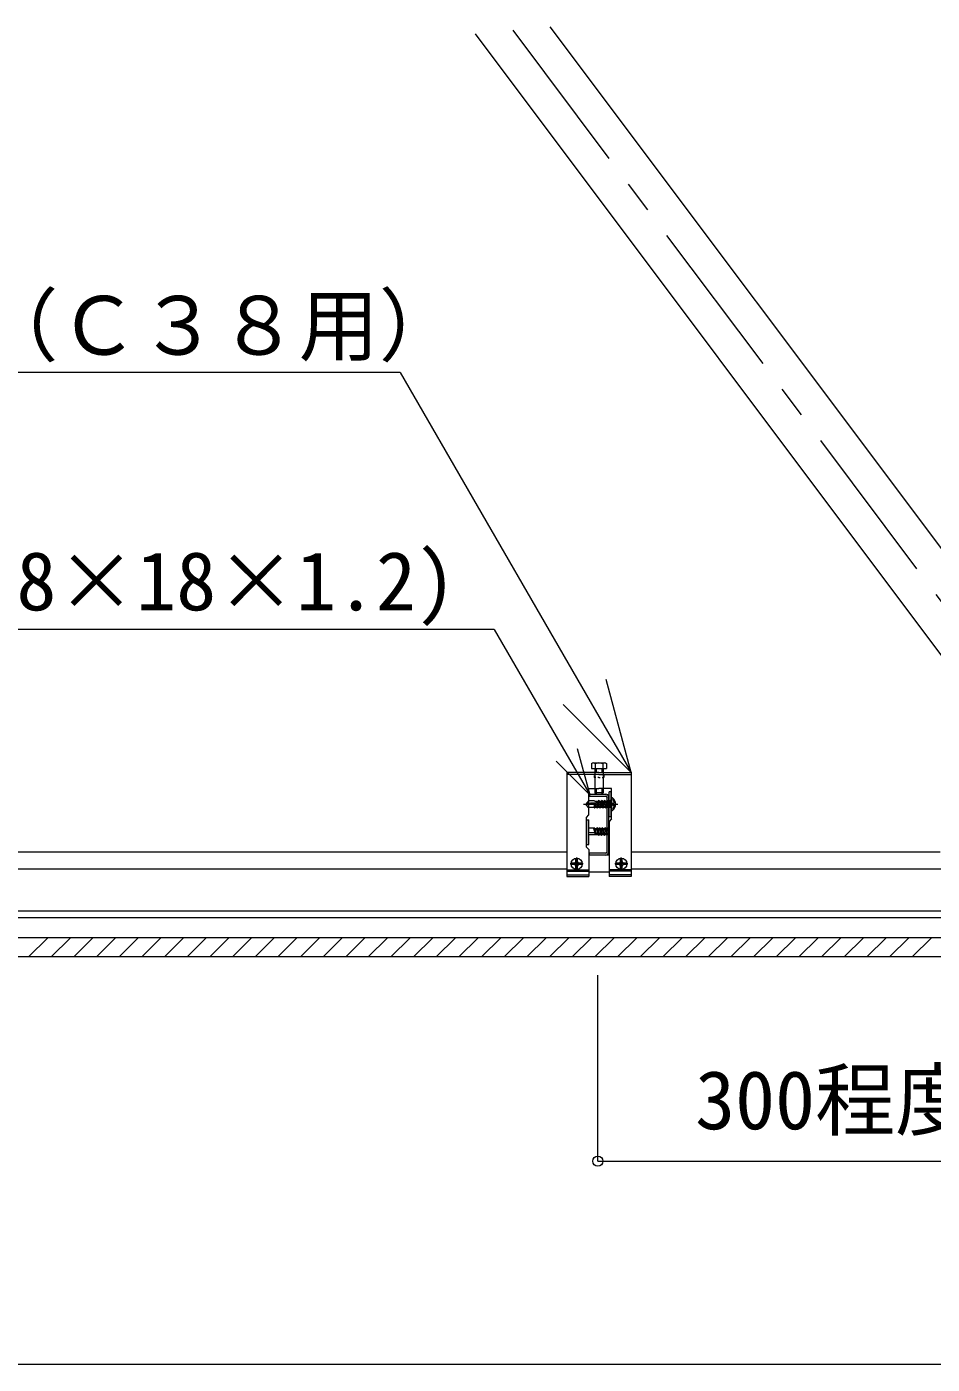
# Model space of a CAD drawing. Units: millimetres at full size, sheet at 1:20; details may follow other scales. Extents: x -4155 to 4045, y -2866 to 2834.
# Drawn here: x 1159 to 1724, y -2338 to -1503 of the extents above; entities that cross this region are included whole.
import ezdxf
from ezdxf.enums import TextEntityAlignment as Align

# ---------------------------------------------------------------- set-up
doc = ezdxf.new("R2010")
doc.units = ezdxf.units.MM
doc.header["$LTSCALE"] = 20
doc.linetypes.add('CHAIN1', pattern=[8, 5, -1, 1, -1])
for name, color, linetype, lineweight in [('1-0_断面', 7, 'Continuous', 9), ('1-1_寸法', 7, 'Continuous', 9), ('1-2_文字', 7, 'Continuous', 9)]:
    doc.layers.add(name, color=color, linetype=linetype, lineweight=lineweight)
doc.styles.add('ＭＳ ゴシック', font='')
doc.styles.get('ＭＳ ゴシック').set_extended_font_data('MS Gothic')

msp = doc.modelspace()

# ---------------------------------------------------------------- linework, layer by layer
at = {"layer": '1-0_断面'}
for p, q in [((1762, -1938.81), (1438.59, -1507.61)), ((1794, -1914.81), (1485.28, -1503.21)), ((1515.74, -1968.5), (1495.74, -1968.5)), ((1495.74, -1968.5), (1495.74, -2033.5)), ((1512.28, -1962.5), (1519.21, -1962.5)), ((1513.24, -1966), (1513.24, -1968.5)), ((1513.24, -1968.5), (1513.24, -1978.5)), ((1513.43, -1963), (1513.43, -1966)), ((1513.94, -1966), (1513.94, -1968.5)), ((1515.74, -1968.5), (1535.74, -1968.5)), ((1517.54, -1966), (1517.54, -1968.5)), ((1518.05, -1963), (1518.05, -1966)), ((1518.24, -1966), (1518.24, -1968.5)), ((1518.24, -1968.5), (1518.24, -1978.5)), ((1520.36, -1963), (1520.36, -1966)), ((1535.74, -1968.5), (1535.74, -2033.5)), ((1515.74, -1969.7), (1495.74, -1969.7)), ((1512.74, -1970.34), (1512.74, -1971.64)), ((1513.67, -1971.64), (1512.74, -1971.64)), ((1515.74, -1971.64), (1515.1, -1971.64)), ((1515.74, -1969.7), (1535.74, -1969.7)), ((1515.74, -1971.64), (1516.39, -1971.64)), ((1517.81, -1971.64), (1518.74, -1971.64)), ((1518.74, -1970.34), (1518.74, -1971.64)), ((1509.39, -1978.5), (1515.74, -1978.5)), ((1509.74, -1982), (1519.94, -1982)), ((1509.74, -1982), (1509.74, -1983.2)), ((1509.74, -1983.2), (1519.94, -1983.2)), ((1513.24, -1978.5), (1513.24, -1981.3)), ((1513.94, -1982), (1513.24, -1981.3)), ((1513.94, -1978.5), (1513.94, -1982)), ((1515.35, -1986.47), (1515.93, -1985.75)), ((1523.59, -1978.5), (1515.74, -1978.5)), ((1515.93, -1985.75), (1516.13, -1986.47)), ((1517.1, -1986.47), (1517.68, -1985.75)), ((1517.54, -1978.5), (1517.54, -1982)), ((1517.54, -1982), (1518.24, -1981.3)), ((1517.68, -1985.75), (1517.88, -1986.47)), ((1518.85, -1986.47), (1519.43, -1985.75)), ((1519.43, -1985.75), (1519.63, -1986.47)), ((1520.54, -1983.8), (1520.54, -2018.2)), ((1520.6, -1986.47), (1521.18, -1985.75)), ((1521.18, -1985.75), (1521.38, -1986.47)), ((1521.74, -1983.8), (1521.74, -2018.2)), ((1523.59, -1980.5), (1522.09, -1980.5)), ((1522.09, -1996), (1522.09, -1980.5)), ((1522.35, -1986.47), (1522.93, -1985.75)), ((1522.93, -1985.75), (1523.13, -1986.47)), ((1523.29, -1996), (1523.29, -1980.5)), ((1523.59, -1997.5), (1523.59, -1978.5)), ((1523.59, -1984.37), (1523.59, -1992.14)), ((1506.11, -1988.25), (1527.49, -1988.25)), ((1509.15, -1986.27), (1507.6, -1988.25)), ((1509.23, -1990.3), (1507.6, -1988.25)), ((1512.82, -1986.27), (1509.15, -1986.27)), ((1512.69, -1990.3), (1509.23, -1990.3)), ((1512.65, -1990.04), (1513.13, -1988.25)), ((1512.65, -1990.04), (1512.84, -1990.75)), ((1512.84, -1990.75), (1513.42, -1990.04)), ((1513.13, -1988.25), (1513.71, -1987.53)), ((1514.52, -1987.36), (1513.2, -1987.6)), ((1513.24, -1986.47), (1515.35, -1986.47)), ((1513.42, -1990.04), (1513.9, -1988.25)), ((1513.42, -1990.04), (1514.4, -1990.04)), ((1513.55, -1989.58), (1514.52, -1989.58)), ((1513.71, -1987.53), (1513.9, -1988.25)), ((1514.07, -1986.93), (1515.23, -1986.93)), ((1514.4, -1990.04), (1515.35, -1986.47)), ((1514.4, -1990.04), (1514.59, -1990.75)), ((1514.59, -1990.75), (1515.17, -1990.04)), ((1515.17, -1990.04), (1516.13, -1986.47)), ((1515.17, -1990.04), (1516.15, -1990.04)), ((1515.3, -1989.58), (1516.27, -1989.58)), ((1516.01, -1986.93), (1516.98, -1986.93)), ((1516.13, -1986.47), (1517.1, -1986.47)), ((1516.15, -1990.04), (1517.1, -1986.47)), ((1516.15, -1990.04), (1516.34, -1990.75)), ((1516.34, -1990.75), (1516.92, -1990.04)), ((1516.92, -1990.04), (1517.88, -1986.47)), ((1516.92, -1990.04), (1517.9, -1990.04)), ((1517.05, -1989.58), (1518.02, -1989.58)), ((1517.76, -1986.93), (1518.73, -1986.93)), ((1517.88, -1986.47), (1518.85, -1986.47)), ((1517.9, -1990.04), (1518.85, -1986.47)), ((1517.9, -1990.04), (1518.09, -1990.75)), ((1518.09, -1990.75), (1518.67, -1990.04)), ((1518.67, -1990.04), (1519.63, -1986.47)), ((1518.67, -1990.04), (1519.65, -1990.04)), ((1518.8, -1989.58), (1519.77, -1989.58)), ((1519.51, -1986.93), (1519.79, -1986.93)), ((1519.63, -1986.47), (1519.77, -1986.47)), ((1519.65, -1990.04), (1519.72, -1989.74)), ((1519.65, -1990.04), (1519.79, -1990.57)), ((1519.79, -1986.47), (1520.6, -1986.47)), ((1519.79, -1989.49), (1520.6, -1986.47)), ((1519.79, -1986.93), (1520.48, -1986.93)), ((1519.79, -1990.57), (1519.84, -1990.75)), ((1520.42, -1990.04), (1521.4, -1990.04)), ((1520.55, -1989.58), (1521.52, -1989.58)), ((1521.25, -1986.93), (1522.23, -1986.93)), ((1521.38, -1986.47), (1522.35, -1986.47)), ((1521.4, -1990.04), (1522.35, -1986.47)), ((1521.4, -1990.04), (1521.59, -1990.75)), ((1521.59, -1987.25), (1522.09, -1987.25)), ((1521.59, -1990.75), (1522.17, -1990.04)), ((1522.17, -1990.04), (1523.13, -1986.47)), ((1522.17, -1990.04), (1523.15, -1990.04)), ((1522.29, -1989.58), (1523.27, -1989.58)), ((1523, -1986.93), (1523.59, -1986.93)), ((1523.13, -1986.47), (1523.59, -1986.47)), ((1523.15, -1990.04), (1523.59, -1988.37)), ((1523.15, -1990.04), (1523.34, -1990.75)), ((1523.59, -1988), (1523.34, -1988.25)), ((1523.59, -1988.5), (1523.34, -1988.25)), ((1523.34, -1990.75), (1523.59, -1990.44)), ((1524.46, -1987.65), (1525.13, -1987.65)), ((1524.46, -1988.85), (1525.13, -1988.85)), ((1507.89, -2015), (1507.89, -1996.5)), ((1507.89, -1998), (1509.39, -1998)), ((1508.19, -2013.5), (1508.19, -1998)), ((1509.39, -2013.5), (1509.39, -1998)), ((1512.35, -2003.55), (1512.54, -2002.83)), ((1512.54, -2002.83), (1513.12, -2003.55)), ((1514.1, -2003.55), (1514.29, -2002.83)), ((1514.29, -2002.83), (1514.87, -2003.55)), ((1515.85, -2003.55), (1516.04, -2002.83)), ((1516.04, -2002.83), (1516.62, -2003.55)), ((1517.6, -2003.55), (1517.79, -2002.83)), ((1517.79, -2002.83), (1518.37, -2003.55)), ((1519.49, -2003.02), (1519.54, -2002.83)), ((1521.1, -2003.55), (1521.29, -2002.83)), ((1521.29, -2002.83), (1521.87, -2003.55)), ((1522.09, -1996), (1523.59, -1996)), ((1523.59, -1997.5), (1522.09, -1999)), ((1522.09, -1999), (1522.09, -2033.5)), ((1512.39, -2003.29), (1509.39, -2003.29)), ((1512.52, -2007.31), (1509.39, -2007.31)), ((1512.35, -2003.55), (1512.83, -2005.34)), ((1512.83, -2005.34), (1513.41, -2006.05)), ((1514.22, -2006.23), (1512.9, -2005.99)), ((1512.94, -2007.11), (1515.05, -2007.11)), ((1513.12, -2003.55), (1513.6, -2005.34)), ((1513.12, -2003.55), (1514.1, -2003.55)), ((1513.25, -2004.01), (1514.22, -2004.01)), ((1513.41, -2006.05), (1513.6, -2005.34)), ((1513.77, -2006.66), (1514.93, -2006.66)), ((1514.1, -2003.55), (1515.05, -2007.11)), ((1514.87, -2003.55), (1515.85, -2003.55)), ((1514.87, -2003.55), (1515.83, -2007.11)), ((1515, -2004.01), (1515.97, -2004.01)), ((1515.05, -2007.11), (1515.63, -2007.83)), ((1515.63, -2007.83), (1515.83, -2007.11)), ((1515.71, -2006.66), (1516.68, -2006.66)), ((1515.83, -2007.11), (1516.8, -2007.11)), ((1515.85, -2003.55), (1516.8, -2007.11)), ((1516.62, -2003.55), (1517.6, -2003.55)), ((1516.62, -2003.55), (1517.58, -2007.11)), ((1516.75, -2004.01), (1517.72, -2004.01)), ((1516.8, -2007.11), (1517.38, -2007.83)), ((1517.38, -2007.83), (1517.58, -2007.11)), ((1517.46, -2006.66), (1518.43, -2006.66)), ((1517.58, -2007.11), (1518.55, -2007.11)), ((1517.6, -2003.55), (1518.55, -2007.11)), ((1518.37, -2003.55), (1519.35, -2003.55)), ((1518.37, -2003.55), (1519.33, -2007.11)), ((1518.5, -2004.01), (1519.47, -2004.01)), ((1518.55, -2007.11), (1519.13, -2007.83)), ((1519.13, -2007.83), (1519.33, -2007.11)), ((1519.21, -2006.66), (1519.49, -2006.66)), ((1519.33, -2007.11), (1519.47, -2007.11)), ((1519.35, -2003.55), (1519.49, -2003.02)), ((1519.35, -2003.55), (1519.42, -2003.84)), ((1519.49, -2004.09), (1520.3, -2007.11)), ((1519.49, -2006.66), (1520.18, -2006.66)), ((1519.49, -2007.11), (1520.3, -2007.11)), ((1520.12, -2003.55), (1521.1, -2003.55)), ((1520.25, -2004.01), (1521.22, -2004.01)), ((1520.3, -2007.11), (1520.88, -2007.83)), ((1520.88, -2007.83), (1521.08, -2007.11)), ((1520.95, -2006.66), (1521.93, -2006.66)), ((1521.08, -2007.11), (1522.05, -2007.11)), ((1521.1, -2003.55), (1522.05, -2007.11)), ((1521.29, -2006.33), (1521.79, -2006.33)), ((1521.87, -2003.55), (1522.09, -2003.55)), ((1521.87, -2003.55), (1522.09, -2004.37)), ((1521.99, -2004.01), (1522.09, -2004.01)), ((1522.05, -2007.11), (1522.09, -2007.16)), ((-175.46, -2018.09), (1495.74, -2018.09)), ((1507.89, -2013.5), (1509.39, -2013.5)), ((1507.89, -2015), (1509.39, -2016.5)), ((1509.39, -2016.5), (1509.39, -2033.5)), ((1509.74, -2020), (1509.74, -2018.8)), ((1519.94, -2018.8), (1509.74, -2018.8)), ((1535.74, -2018.09), (1728.71, -2018.09)), ((1505.82, -2025.5), (1497.82, -2025.5)), ((1498.57, -2025.5), (1504.68, -2025.5)), ((1500.32, -2025), (1498.86, -2025)), ((1500.32, -2026), (1498.86, -2026)), ((1501.32, -2024), (1501.32, -2022.55)), ((1501.32, -2028.46), (1501.32, -2027)), ((1501.82, -2029.5), (1501.82, -2021.5)), ((1501.82, -2021.74), (1501.82, -2029.39)), ((1502.32, -2024), (1502.32, -2022.55)), ((1502.32, -2028.46), (1502.32, -2027)), ((1504.77, -2025), (1503.32, -2025)), ((1504.77, -2026), (1503.32, -2026)), ((1522.09, -2020), (1509.39, -2020)), ((1533.67, -2025.5), (1525.67, -2025.5)), ((1528.17, -2025), (1526.71, -2025)), ((1528.17, -2026), (1526.71, -2026)), ((1532.91, -2025.5), (1526.8, -2025.5)), ((1529.17, -2024), (1529.17, -2022.54)), ((1529.17, -2028.45), (1529.17, -2027)), ((1529.67, -2029.5), (1529.67, -2021.5)), ((1529.67, -2021.73), (1529.67, -2029.38)), ((1530.17, -2024), (1530.17, -2022.54)), ((1530.17, -2028.45), (1530.17, -2027)), ((1532.62, -2025), (1531.17, -2025)), ((1532.62, -2026), (1531.17, -2026)), ((-175.46, -2028.69), (1495.74, -2028.69)), ((1495.74, -2029.28), (1509.39, -2029.28)), ((1495.74, -2030.06), (1509.39, -2030.06)), ((1495.74, -2032.3), (1509.39, -2032.3)), ((1495.74, -2033.5), (1509.39, -2033.5)), ((1522.09, -2030.6), (1509.39, -2030.6)), ((1535.74, -2029.28), (1522.09, -2029.28)), ((1535.74, -2030.06), (1522.09, -2030.06)), ((1535.74, -2032.3), (1522.09, -2032.3)), ((1535.74, -2033.5), (1522.09, -2033.5)), ((1535.74, -2028.69), (2095.02, -2028.69)), ((3865.94, -2055.09), (-175.46, -2055.09)), ((3865.94, -2059.09), (-175.46, -2059.09)), ((1657.96, -2059.14), (1658, -2059.1)), ((3865.94, -2071.59), (-175.46, -2071.59)), ((1159.64, -2083.59), (1171.64, -2071.59)), ((1173.78, -2083.59), (1185.78, -2071.59)), ((1187.92, -2083.59), (1199.92, -2071.59)), ((1202.06, -2083.59), (1214.06, -2071.59)), ((1216.2, -2083.59), (1228.2, -2071.59)), ((1230.35, -2083.59), (1242.35, -2071.59)), ((1244.49, -2083.59), (1256.49, -2071.59)), ((1258.63, -2083.59), (1270.63, -2071.59)), ((1272.77, -2083.59), (1284.77, -2071.59)), ((1286.91, -2083.59), (1298.91, -2071.59)), ((1301.06, -2083.59), (1313.06, -2071.59)), ((1315.2, -2083.59), (1327.2, -2071.59)), ((1329.34, -2083.59), (1341.34, -2071.59)), ((1343.48, -2083.59), (1355.48, -2071.59)), ((1357.63, -2083.59), (1369.63, -2071.59)), ((1371.77, -2083.59), (1383.77, -2071.59)), ((1385.91, -2083.59), (1397.91, -2071.59)), ((1400.05, -2083.59), (1412.05, -2071.59)), ((1414.19, -2083.59), (1426.19, -2071.59)), ((1428.34, -2083.59), (1440.34, -2071.59)), ((1442.48, -2083.59), (1454.48, -2071.59)), ((1456.62, -2083.59), (1468.62, -2071.59)), ((1470.76, -2083.59), (1482.76, -2071.59)), ((1484.9, -2083.59), (1496.9, -2071.59)), ((1499.05, -2083.59), (1511.05, -2071.59)), ((1513.19, -2083.59), (1525.19, -2071.59)), ((1527.33, -2083.59), (1539.33, -2071.59)), ((1541.47, -2083.59), (1553.47, -2071.59)), ((1555.62, -2083.59), (1567.62, -2071.59)), ((1569.76, -2083.59), (1581.76, -2071.59)), ((1583.9, -2083.59), (1595.9, -2071.59)), ((1598.04, -2083.59), (1610.04, -2071.59)), ((1612.18, -2083.59), (1624.18, -2071.59)), ((1626.33, -2083.59), (1638.33, -2071.59)), ((1640.47, -2083.59), (1652.47, -2071.59)), ((1654.61, -2083.59), (1666.61, -2071.59)), ((1668.75, -2083.59), (1680.75, -2071.59)), ((1682.89, -2083.59), (1694.89, -2071.59)), ((1697.04, -2083.59), (1709.04, -2071.59)), ((1711.18, -2083.59), (1723.18, -2071.59)), ((3865.94, -2083.59), (-175.46, -2083.59))]:
    msp.add_line(p, q, dxfattribs=at)
at = {"layer": '1-0_断面', "color": 4, "linetype": 'CHAIN1'}
msp.add_line((1461.93, -1505.41), (1778, -1926.81), dxfattribs=at)
at = {"layer": '1-0_断面'}
for points in [[(1511.12, -1963), (1511.12, -1966), (1520.36, -1966)], [(1507.89, -1996.5), (1509.39, -1995), (1509.39, -1978.5)], [(1518.24, -1978.5), (1518.24, -1981.3), (1513.24, -1981.3)], [(1514.52, -1987.36), (1513.92, -1986.79), (1512.82, -1986.27)], [(1519.84, -1990.75), (1520.42, -1990.04), (1521.38, -1986.47)], [(1519.54, -2002.83), (1520.12, -2003.55), (1521.08, -2007.11)], [(1514.22, -2006.23), (1513.62, -2006.8), (1512.52, -2007.31)]]:
    msp.add_lwpolyline(points, dxfattribs=at)
for centre in [(1501.82, -2025.5), (1529.67, -2025.5)]:
    msp.add_circle(centre, 3.5, dxfattribs=at)
for centre, radius, start, end in [((1512.28, -1964.09), 1.58, 43.17355, 136.82645), ((1515.74, -1968.09), 5.58, 65.5673, 114.4327), ((1519.21, -1964.09), 1.58, 43.17355, 136.82645), ((1519.94, -1983.8), 1.8, 0, 90), ((1519.94, -1983.8), 0.6, 0, 90), ((1523.71, -1984.38), 0.117, 89.02011, 171.38429), ((1523.71, -1985.55), 1.28, 54.00873, 90.08937), ((1521.15, -1988.25), 5, 359.99995, 48.47899), ((1525.01, -1985.48), 0.431, 94.13362, 184.47853), ((1519.82, -1988.25), 5.5, 8.33369, 29.92578), ((1512.85, -2008.94), 21.35, 89.06782, 104.2543), ((1523.71, -1992.12), 0.117, 188.18623, 270.98085), ((1523.71, -1990.96), 1.28, 269.82111, 306.01746), ((1524.82, -1988.25), 0.699, 120.81566, 239.18423), ((1521.15, -1988.25), 5, 311.52902, 359.99995), ((1525.01, -1991.03), 0.431, 175.48814, 265.86568), ((1519.82, -1988.25), 5.5, 330.07637, 351.66556), ((1524.88, -1987.35), 0.394, 310.10379, 344.64825), ((1524.88, -1989.15), 0.394, 15.35164, 49.88438), ((1512.55, -1984.64), 21.35, 261.48757, 270.93217), ((1519.94, -2018.2), 1.8, 270, 0), ((1519.94, -2018.2), 0.6, 270, 0), ((1501.82, -2025.5), 3, 170.40593, 189.59407), ((1500.32, -2024), 1, 270, 0), ((1500.32, -2027), 1, 0, 90), ((1503.32, -2024), 1, 180, 270), ((1503.32, -2027), 1, 90, 180), ((1529.67, -2025.5), 3, 170.40593, 189.59407), ((1528.17, -2024), 1, 270, 0), ((1528.17, -2027), 1, 0, 90), ((1531.17, -2024), 1, 180, 270), ((1531.17, -2027), 1, 90, 180)]:
    msp.add_arc(centre, radius, start, end, dxfattribs=at)
at = {"layer": '1-1_寸法'}
for q in [(1515.01, -2095.03), (2115.01, -2211.02)]:
    msp.add_line((1515.01, -2211.02), q, dxfattribs=at)
msp.add_lwpolyline([(15.01, -2337.73), (1815.01, -2337.73), (1815.01, -2095.03)], dxfattribs=at)
msp.add_circle((1515.01, -2211.02), 3.19, dxfattribs=at)
at = {"layer": '1-2_文字'}
for p, q in [((1391.61, -1718.85), (838.22, -1718.85)), ((1391.61, -1718.85), (1535.74, -1968.5)), ((1450.41, -1879.24), (921.09, -1879.24)), ((1450.41, -1879.24), (1510.15, -1982.71)), ((1535.74, -1968.5), (1520.21, -1910.55)), ((1535.74, -1968.5), (1493.31, -1926.08)), ((1510.15, -1982.71), (1502.38, -1953.73)), ((1510.15, -1982.71), (1488.93, -1961.49))]:
    msp.add_line(p, q, dxfattribs=at)

# ---------------------------------------------------------------- texts
at = {"layer": '1-1_寸法', "style": 'ＭＳ ゴシック'}
msp.add_text('300程度', height=36.66, dxfattribs=at).set_placement((1575.76, -2202.12), align=Align.BOTTOM_LEFT)
at = {"layer": '1-2_文字', "style": 'ＭＳ ゴシック'}
for s, p in [('ＤＨクリップ（Ｃ３８用）', (828.27, -1718.85)), ('補強材(C38×18×1.2)', (927.29, -1878.34))]:
    msp.add_text(s, height=36.66, dxfattribs=at).set_placement(p, align=Align.BOTTOM_LEFT)

doc.saveas('drawing.dxf')
